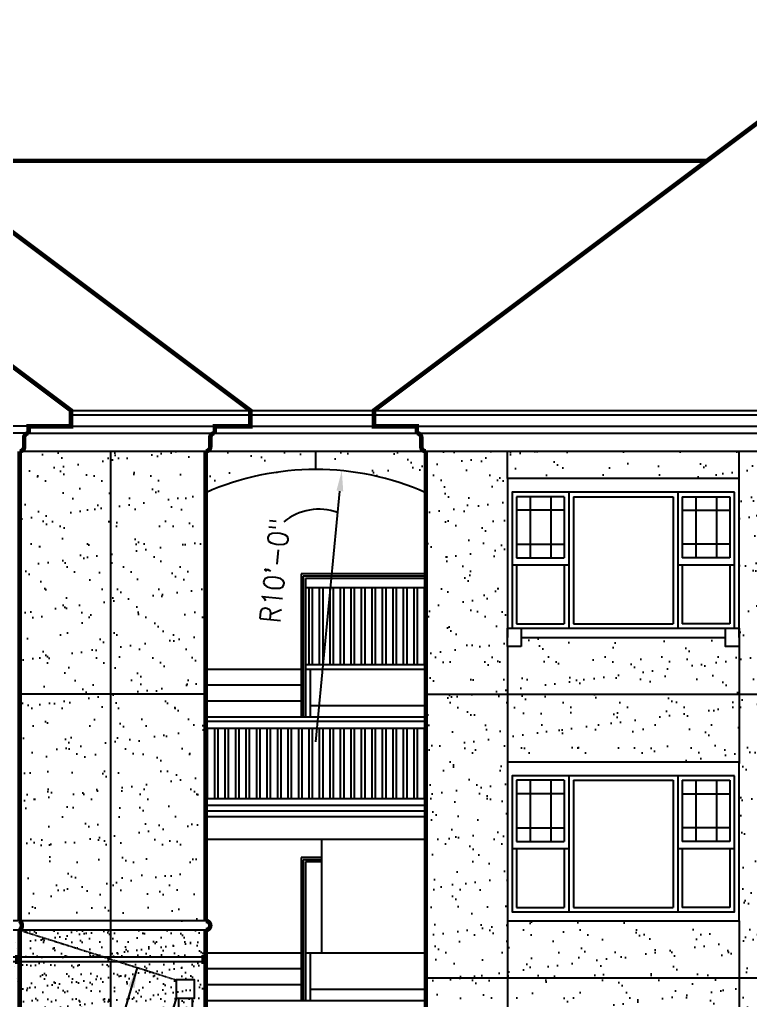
# Model space of a CAD drawing. Header units: inches. Extents: x 495 to 2623, y 393 to 2134.
# Drawn here: x 1042.3 to 1364.3, y 733 to 1165.2 of the extents above; entities that cross this region are included whole.
import ezdxf

# ---------------------------------------------------------------- set-up
doc = ezdxf.new("R2010")
doc.units = ezdxf.units.IN
doc.header["$LTSCALE"] = 0.5
doc.header["$MEASUREMENT"] = 0
doc.linetypes.add('HIDDEN', pattern=[0.375, 0.25, -0.125])
for name, color, linetype in [('A-ANNO-DIMS', 7, 'Continuous'), ('A-ANNO-NOTE', 7, 'Continuous'), ('A-ELEV', 2, 'Continuous'), ('A-ELEV-OTLN', 5, 'Continuous'), ('A-ELEV-PATT', 8, 'Continuous'), ('A-ELEV-PFIXT', 3, 'Continuous'), ('A-GLAZ-FULL', 3, 'Continuous')]:
    doc.layers.add(name, color=color, linetype=linetype)
doc.styles.add('NOTE', font='romans.shx', dxfattribs={"width": 0.9})
doc.dimstyles.new('STANDARD-96', dxfattribs={"dimscale": 96, "dimtxt": 0.09375, "dimasz": 0.09375, "dimexe": 0.0625, "dimexo": 0.0625, "dimgap": 0.03125, "dimtad": 1, "dimdec": 4, "dimzin": 3, "dimdsep": 46, "dimlunit": 4, "dimtxsty": 'NOTE', "dimcen": 0, "dimadec": 0, "dimazin": 0, "dimtfac": 0.7, "dimtdec": 4, "dimtmove": 2, "dimatfit": 3, "dimfxl": 0, "dimfrac": 1, "dimtolj": 1, "dimtzin": 0, "dimarcsym": 0})

# ---------------------------------------------------------------- blocks, each defined once
blk = doc.blocks.new('*D5')
at = {"layer": 'A-ANNO-DIMS', "color": 0, "lineweight": -2}
blk.add_line((1172.81, 846.97), (1183.42, 957.46), dxfattribs=at)
at = {"layer": 'A-ANNO-DIMS', "color": 0}
blk.add_solid([(1181.92, 957.6), (1184.91, 957.32), (1184.28, 966.42)], dxfattribs=at)
at = {"layer": 'DEFPOINTS', "color": 0}
for p in [(1184.28, 966.42), (1172.81, 846.97)]:
    blk.add_point(p, dxfattribs=at)
at = {"layer": 'A-ANNO-DIMS', "color": 0, "insert": (1154.84, 922.41), "char_height": 9, "attachment_point": 5, "rotation": 84.516, "style": 'NOTE'}
blk.add_mtext('\\A1;R10\'-0"', dxfattribs=at)

msp = doc.modelspace()

# ---------------------------------------------------------------- hatches: boundary and pattern name
at = {"layer": 'A-ELEV-PATT'}
h = msp.add_hatch(dxfattribs=at)
h.set_pattern_fill('AR-SAND', color=256, scale=8, style=0)
h.paths.add_polyline_path([(1082.30977, 974.9665), (1042.30977, 974.9665), (1042.30977, 867.9665), (1082.30977, 867.9665)])
h.paths.add_polyline_path([(1082.30977, 867.9665), (1042.30977, 867.9665), (1042.30977, 767.9665), (1082.30977, 767.9665)])
h.paths.add_polyline_path([(1124.30977, 867.9665), (1082.30977, 867.9665), (1082.30977, 767.9665), (1124.30977, 767.9665)])
h.paths.add_polyline_path([(1124.30977, 974.9665), (1082.30977, 974.9665), (1082.30977, 867.9665), (1124.30977, 867.9665)])
h = msp.add_hatch(dxfattribs=at)
h.set_pattern_fill('AR-SAND', color=256, scale=8, style=0)
h.paths.add_polyline_path([(1172.80977, 966.9665), (1172.80977, 974.9665), (1124.30977, 974.9665), (1124.30977, 956.72874, -0.104393665)])
h.paths.add_polyline_path([(1221.30977, 974.9665), (1172.80977, 974.9665), (1172.80977, 966.9665, -0.104393665), (1221.30977, 956.72874)])
h = msp.add_hatch(dxfattribs=at)
h.set_pattern_fill('AR-SAND', color=256, scale=8, style=0)
h.paths.add_polyline_path([(1257.30977, 962.9665), (1257.30977, 974.9665), (1221.30977, 974.9665), (1221.30977, 867.9665), (1257.30977, 867.9665), (1257.30977, 888.9665), (1257.30977, 896.9665)])
h.paths.add_polyline_path([(1359.30977, 974.9665), (1257.30977, 974.9665), (1257.30977, 962.9665), (1359.30977, 962.9665)])
h.paths.add_polyline_path([(1359.30977, 888.9665), (1353.30977, 888.9665), (1353.30977, 892.9665), (1263.30977, 892.9665), (1263.30977, 888.9665), (1257.30977, 888.9665), (1257.30977, 867.9665), (1359.30977, 867.9665)])
h.paths.add_polyline_path([(1390.30977, 968.9665), (1389.30977, 968.9665), (1389.30977, 974.9665), (1359.30977, 974.9665), (1359.30977, 962.9665), (1359.30977, 892.9665), (1359.30977, 888.9665), (1359.30977, 867.9665), (1388.30977, 867.9665), (1388.30977, 877.9665), (1389.30977, 877.9665), (1389.30977, 883.9665), (1390.30977, 883.9665)])
h = msp.add_hatch(dxfattribs=at)
h.set_pattern_fill('AR-SAND', color=256, scale=8, style=0)
h.paths.add_polyline_path([(1257.30977, 837.9665), (1257.30977, 867.9665), (1221.30977, 867.9665), (1221.30977, 742.9665), (1257.30977, 742.9665), (1257.30977, 767.9665)])
h.paths.add_polyline_path([(1359.30977, 867.9665), (1257.30977, 867.9665), (1257.30977, 837.9665), (1359.30977, 837.9665)])
h.paths.add_polyline_path([(1390.30977, 849.9665), (1389.30977, 849.9665), (1389.30977, 855.9665), (1390.30977, 855.9665), (1390.30977, 867.9665), (1359.30977, 867.9665), (1359.30977, 837.9665), (1359.30977, 767.9665), (1359.30977, 742.9665), (1388.30977, 742.9665), (1388.30977, 797.9665, -1), (1388.30977, 799.9665), (1389.30977, 799.9665), (1389.30977, 805.9665), (1390.30977, 805.9665)])
h.paths.add_polyline_path([(1359.30977, 767.9665), (1257.30977, 767.9665), (1257.30977, 742.9665), (1359.30977, 742.9665)])
h = msp.add_hatch(dxfattribs=at)
h.set_pattern_fill('AR-SAND', color=256, scale=4, style=0)
h.paths.add_polyline_path([(1042.30977, 763.9665), (896.30977, 763.9665), (896.30977, 751.9665), (1042.30977, 751.9665)])
h.paths.add_polyline_path([(1042.30977, 749.9665), (896.30977, 749.9665), (896.30977, 717.9665), (931.30977, 717.9665), (931.30977, 719.9665), (931.30977, 727.9665), (967.30977, 727.9665), (967.30977, 732.9665), (973.30977, 732.9665), (973.30977, 727.9665), (1009.30977, 727.9665), (1009.30977, 719.9665), (1009.30977, 717.9665), (1042.30977, 717.9665)])
h.paths.add_polyline_path([(931.30977, 715.9665), (896.30977, 715.9665), (896.30977, 694.9665), (931.30977, 694.9665)])
h.paths.add_polyline_path([(931.30977, 692.9665), (896.30977, 692.9665), (896.30977, 670.9665), (931.30977, 670.9665)])
h.paths.add_polyline_path([(931.30977, 668.9665), (896.30977, 668.9665), (896.30977, 648.9665), (931.30977, 648.9665)])
h.paths.add_polyline_path([(1042.30977, 646.9665), (1009.30977, 646.9665), (1009.30977, 643.9665), (1009.30977, 640.9665), (931.30977, 640.9665), (931.30977, 643.9665), (931.30977, 646.9665), (896.30977, 646.9665), (896.30977, 626.9665), (1042.30977, 626.9665)])
h.paths.add_polyline_path([(1042.30977, 668.9665), (1009.30977, 668.9665), (1009.30977, 648.9665), (1042.30977, 648.9665)])
h.paths.add_polyline_path([(1042.30977, 692.9665), (1009.30977, 692.9665), (1009.30977, 670.9665), (1042.30977, 670.9665)])
h.paths.add_polyline_path([(1042.30977, 715.9665), (1009.30977, 715.9665), (1009.30977, 694.9665), (1042.30977, 694.9665)])
h = msp.add_hatch(dxfattribs=at)
h.set_pattern_fill('AR-SAND', color=256, scale=4, style=0)
h.paths.add_polyline_path([(1042.30977, 763.9665), (1042.30977, 751.9665), (1079.94614, 751.9665)])
h.paths.add_polyline_path([(1082.30977, 763.9665), (1042.30977, 763.9665), (1079.94614, 751.9665), (1082.30977, 751.9665)])
h.paths.add_polyline_path([(1082.30977, 749.9665), (1042.30977, 749.9665), (1042.30977, 717.9665), (1082.30977, 717.9665)])
h.paths.add_polyline_path([(1082.30977, 715.9665), (1042.30977, 715.9665), (1042.30977, 694.9665), (1082.30977, 694.9665)])
h.paths.add_polyline_path([(1079.30977, 692.9665), (1055.30977, 692.9665), (1055.30977, 670.9665), (1079.30977, 670.9665)])
h.paths.add_polyline_path([(1055.30977, 692.9665), (1042.30977, 692.9665), (1042.30977, 670.9665), (1055.30977, 670.9665)])
h.paths.add_polyline_path([(1082.30977, 668.9665), (1042.30977, 668.9665), (1042.30977, 648.9665), (1082.30977, 648.9665)])
h.paths.add_polyline_path([(1082.30977, 646.9665), (1042.30977, 646.9665), (1042.30977, 626.9665), (1082.30977, 626.9665)])
h.paths.add_polyline_path([(1124.30977, 763.9665), (1082.30977, 763.9665), (1082.30977, 751.9665), (1124.30977, 751.9665)])
h.paths.add_polyline_path([(1124.30977, 749.9665), (1086.21886, 749.9665), (1111.30977, 741.9665), (1119.30977, 741.9665), (1119.30977, 733.9665), (1118.30977, 733.9665), (1118.30977, 726.9665), (1119.30977, 726.9665), (1119.30977, 725.9665), (1118.30977, 725.9665), (1118.30977, 717.9665), (1124.30977, 717.9665)])
h.paths.add_polyline_path([(1112.30977, 733.9665), (1111.30977, 733.9665), (1111.30977, 741.9665), (1086.21886, 749.9665), (1082.30977, 749.9665), (1082.30977, 717.9665), (1112.30977, 717.9665), (1112.30977, 725.9665), (1111.30977, 725.9665), (1111.30977, 726.9665), (1112.30977, 726.9665)])
h.paths.add_polyline_path([(1112.30977, 715.9665), (1082.30977, 715.9665), (1082.30977, 694.9665), (1112.30977, 694.9665)])
h.paths.add_polyline_path([(1112.30977, 692.9665), (1082.30977, 692.9665), (1082.30977, 670.9665), (1112.30977, 670.9665)])
h.paths.add_polyline_path([(1112.30977, 668.9665), (1082.30977, 668.9665), (1082.30977, 648.9665), (1112.30977, 648.9665)])
h.paths.add_polyline_path([(1112.30977, 639.9665), (1111.30977, 639.9665), (1111.30977, 640.9665), (1112.30977, 640.9665), (1112.30977, 646.9665), (1082.30977, 646.9665), (1082.30977, 626.9665), (1111.84567, 626.9665, -0.049825038), (1112.30977, 627.61225), (1112.30977, 631.9665), (1111.30977, 631.9665), (1111.30977, 632.9665), (1112.30977, 632.9665), (1112.30977, 635.9665), (1111.30977, 635.9665), (1111.30977, 636.9665), (1112.30977, 636.9665)])
h.paths.add_polyline_path([(1124.30977, 646.9665), (1118.30977, 646.9665), (1118.30977, 640.9665), (1119.30977, 640.9665), (1119.30977, 639.9665), (1118.30977, 639.9665), (1118.30977, 636.9665), (1119.30977, 636.9665), (1119.30977, 635.9665), (1118.30977, 635.9665), (1118.30977, 632.9665), (1119.30977, 632.9665), (1119.30977, 631.9665), (1118.30977, 631.9665), (1118.30977, 627.61225, -0.049825038), (1118.77387, 626.9665), (1124.30977, 626.9665)])
h.paths.add_polyline_path([(1124.30977, 668.9665), (1118.30977, 668.9665), (1118.30977, 648.9665), (1124.30977, 648.9665)])
h.paths.add_polyline_path([(1124.30977, 692.9665), (1118.30977, 692.9665), (1118.30977, 670.9665), (1124.30977, 670.9665)])
h.paths.add_polyline_path([(1124.30977, 715.9665), (1118.30977, 715.9665), (1118.30977, 694.9665), (1124.30977, 694.9665)])
h.paths.add_polyline_path([(1119.30977, 741.9665), (1111.30977, 741.9665), (1111.30977, 733.9665), (1119.30977, 733.9665)], flags=17)
h.paths.add_polyline_path([(1118.30977, 733.9665), (1112.30977, 733.9665), (1112.30977, 726.9665), (1118.30977, 726.9665)], flags=17)
h.paths.add_polyline_path([(1118.30977, 726.9665), (1112.30977, 726.9665), (1112.30977, 725.9665), (1118.30977, 725.9665)], flags=17)
h.paths.add_polyline_path([(1118.30977, 725.9665), (1112.30977, 725.9665), (1112.30977, 717.9665), (1118.30977, 717.9665)], flags=17)
h.paths.add_polyline_path([(1118.30977, 715.9665), (1112.30977, 715.9665), (1112.30977, 694.9665), (1118.30977, 694.9665)])
h.paths.add_polyline_path([(1118.30977, 692.9665), (1112.30977, 692.9665), (1112.30977, 670.9665), (1118.30977, 670.9665)])
h.paths.add_polyline_path([(1118.30977, 668.9665), (1112.30977, 668.9665), (1112.30977, 648.9665), (1118.30977, 648.9665)])
h.paths.add_polyline_path([(1118.30977, 646.9665), (1112.30977, 646.9665), (1112.30977, 640.9665), (1118.30977, 640.9665)])
h.paths.add_polyline_path([(1118.30977, 640.9665), (1112.30977, 640.9665), (1112.30977, 639.9665), (1118.30977, 639.9665)])
h.paths.add_polyline_path([(1118.30977, 639.9665), (1112.30977, 639.9665), (1112.30977, 636.9665), (1118.30977, 636.9665)])
h.paths.add_polyline_path([(1118.30977, 636.9665), (1112.30977, 636.9665), (1112.30977, 635.9665), (1118.30977, 635.9665)])
h.paths.add_polyline_path([(1118.30977, 635.9665), (1112.30977, 635.9665), (1112.30977, 632.9665), (1118.30977, 632.9665)])
h.paths.add_polyline_path([(1118.30977, 632.9665), (1112.30977, 632.9665), (1112.30977, 631.9665), (1118.30977, 631.9665)])
h.paths.add_polyline_path([(1118.30977, 631.9665), (1112.30977, 631.9665), (1112.30977, 627.61225, -0.45141623), (1118.30977, 627.61225)])
h.paths.add_polyline_path([(1111.84567, 626.9665), (1118.77387, 626.9665, 0.577350269)])
h = msp.add_hatch(dxfattribs=at)
h.set_pattern_fill('AR-SAND', color=256, scale=8, style=0)
h.paths.add_polyline_path([(1257.30977, 742.9665), (1221.30977, 742.9665), (1221.30977, 644.9665), (1235.30977, 644.9665, -1), (1235.30977, 640.9665), (1235.30977, 629.9665), (1257.30977, 629.9665), (1257.30977, 644.9665), (1257.30977, 714.9665)])
h.paths.add_polyline_path([(1359.30977, 742.9665), (1257.30977, 742.9665), (1257.30977, 714.9665), (1359.30977, 714.9665)])
h.paths.add_polyline_path([(1359.30977, 644.9665), (1257.30977, 644.9665), (1257.30977, 629.9665), (1359.30977, 629.9665)])
h.paths.add_polyline_path([(1388.30977, 742.9665), (1359.30977, 742.9665), (1359.30977, 714.9665), (1359.30977, 644.9665), (1359.30977, 629.9665), (1388.30977, 629.9665)])

# ---------------------------------------------------------------- linework, layer by layer
at = {"layer": 'A-ANNO-DIMS'}
msp.add_arc((1174.25126, 925.07333), 24.37043, 70.1915026, 129.5884098, dxfattribs=at)
at = {"layer": 'A-ELEV'}
for p, q in [((1064.97644, 992.9665), (1840.45936, 992.9665)), ((1064.97644, 990.9665), (1840.45936, 990.9665)), ((1046.30977, 985.9665), (1036.30977, 985.9665)), ((1046.30977, 985.9665), (1840.45936, 985.9665)), ((1046.30977, 982.9665), (1036.30977, 982.9665)), ((1046.30977, 982.9665), (1840.45936, 982.9665)), ((1042.30977, 974.9665), (1840.45936, 974.9665)), ((1082.30977, 974.9665), (1082.30977, 751.9665)), ((1172.80977, 966.9665), (1172.80977, 974.9665)), ((1257.30977, 962.9665), (1257.30977, 974.9665)), ((1359.30977, 962.9665), (1359.30977, 974.9665)), ((1221.30977, 920.9665), (1166.30977, 920.9665)), ((1166.30977, 920.9665), (1166.30977, 857.9665)), ((1221.30977, 919.9665), (1167.30977, 919.9665)), ((1167.30977, 919.9665), (1167.30977, 857.9665)), ((1221.30977, 918.9665), (1168.30977, 918.9665)), ((1168.30977, 918.9665), (1168.30977, 857.9665)), ((1168.30977, 914.9665), (1221.30977, 914.9665)), ((1169.74727, 914.9665), (1169.74727, 880.9665)), ((1171.24727, 914.9665), (1171.24727, 880.9665)), ((1174.37227, 914.9665), (1174.37227, 880.9665)), ((1175.87227, 914.9665), (1175.87227, 880.9665)), ((1178.99727, 914.9665), (1178.99727, 880.9665)), ((1180.49727, 914.9665), (1180.49727, 880.9665)), ((1183.62227, 914.9665), (1183.62227, 880.9665)), ((1185.12227, 914.9665), (1185.12227, 880.9665)), ((1188.24727, 914.9665), (1188.24727, 880.9665)), ((1189.74727, 914.9665), (1189.74727, 880.9665)), ((1192.87227, 914.9665), (1192.87227, 880.9665)), ((1194.37227, 914.9665), (1194.37227, 880.9665)), ((1197.49727, 914.9665), (1197.49727, 880.9665)), ((1198.99727, 914.9665), (1198.99727, 880.9665)), ((1202.12227, 914.9665), (1202.12227, 880.9665)), ((1203.62227, 914.9665), (1203.62227, 880.9665)), ((1206.74727, 914.9665), (1206.74727, 880.9665)), ((1208.24727, 914.9665), (1208.24727, 880.9665)), ((1211.37227, 914.9665), (1211.37227, 880.9665)), ((1212.87227, 914.9665), (1212.87227, 880.9665)), ((1215.99727, 914.9665), (1215.99727, 880.9665)), ((1217.49727, 914.9665), (1217.49727, 880.9665)), ((1220.62227, 914.9665), (1220.62227, 880.9665)), ((1257.30977, 888.9665), (1257.30977, 837.9665)), ((1359.30977, 888.9665), (1359.30977, 837.9665)), ((1124.30977, 878.9665), (1166.30977, 878.9665)), ((1168.30977, 880.9665), (1221.30977, 880.9665)), ((1168.30977, 878.9665), (1221.30977, 878.9665)), ((1170.30977, 878.9665), (1170.30977, 857.9665)), ((1124.30977, 871.9665), (1166.30977, 871.9665)), ((1124.30977, 867.9665), (1042.30977, 867.9665)), ((1124.30977, 864.9665), (1166.30977, 864.9665)), ((1221.30977, 867.9665), (1869.30977, 867.9665)), ((1170.30977, 862.9665), (1221.30977, 862.9665)), ((1124.30977, 857.9665), (1221.30977, 857.9665)), ((1124.30977, 855.9665), (1221.30977, 855.9665)), ((1124.30977, 852.9665), (1221.30977, 852.9665)), ((1124.99727, 852.9665), (1124.99727, 821.9665)), ((1128.12227, 852.9665), (1128.12227, 821.9665)), ((1129.62227, 852.9665), (1129.62227, 821.9665)), ((1132.74727, 852.9665), (1132.74727, 821.9665)), ((1134.24727, 852.9665), (1134.24727, 821.9665)), ((1137.37227, 852.9665), (1137.37227, 821.9665)), ((1138.87227, 852.9665), (1138.87227, 821.9665)), ((1141.99727, 852.9665), (1141.99727, 821.9665)), ((1143.49727, 852.9665), (1143.49727, 821.9665)), ((1146.62227, 852.9665), (1146.62227, 821.9665)), ((1148.12227, 852.9665), (1148.12227, 821.9665)), ((1151.24727, 852.9665), (1151.24727, 821.9665)), ((1152.74727, 852.9665), (1152.74727, 821.9665)), ((1155.87227, 852.9665), (1155.87227, 821.9665)), ((1157.37227, 852.9665), (1157.37227, 821.9665)), ((1160.49727, 852.9665), (1160.49727, 821.9665)), ((1161.99727, 852.9665), (1161.99727, 821.9665)), ((1165.12227, 852.9665), (1165.12227, 821.9665)), ((1166.62227, 852.9665), (1166.62227, 821.9665)), ((1169.74727, 852.9665), (1169.74727, 821.9665)), ((1171.24727, 852.9665), (1171.24727, 821.9665)), ((1174.37227, 852.9665), (1174.37227, 821.9665)), ((1175.87227, 852.9665), (1175.87227, 821.9665)), ((1178.99727, 852.9665), (1178.99727, 821.9665)), ((1180.49727, 852.9665), (1180.49727, 821.9665)), ((1183.62227, 852.9665), (1183.62227, 821.9665)), ((1185.12227, 852.9665), (1185.12227, 821.9665)), ((1188.24727, 852.9665), (1188.24727, 821.9665)), ((1189.74727, 852.9665), (1189.74727, 821.9665)), ((1192.87227, 852.9665), (1192.87227, 821.9665)), ((1194.37227, 852.9665), (1194.37227, 821.9665)), ((1197.49727, 852.9665), (1197.49727, 821.9665)), ((1198.99727, 852.9665), (1198.99727, 821.9665)), ((1202.12227, 852.9665), (1202.12227, 821.9665)), ((1203.62227, 852.9665), (1203.62227, 821.9665)), ((1206.74727, 852.9665), (1206.74727, 821.9665)), ((1208.24727, 852.9665), (1208.24727, 821.9665)), ((1211.37227, 852.9665), (1211.37227, 821.9665)), ((1212.87227, 852.9665), (1212.87227, 821.9665)), ((1215.99727, 852.9665), (1215.99727, 821.9665)), ((1217.49727, 852.9665), (1217.49727, 821.9665)), ((1220.62227, 852.9665), (1220.62227, 821.9665)), ((1124.30977, 821.9665), (1221.30977, 821.9665)), ((1124.30977, 818.9665), (1221.30977, 818.9665)), ((1124.30977, 816.4665), (1221.30977, 816.4665)), ((1124.30977, 813.9665), (1221.30977, 813.9665)), ((1124.30977, 803.9665), (1221.30977, 803.9665)), ((1175.30977, 803.9665), (1175.30977, 753.9665)), ((1166.30977, 795.9665), (1166.30977, 732.9665)), ((1175.30977, 795.9665), (1166.30977, 795.9665)), ((1167.30977, 794.9665), (1167.30977, 732.9665)), ((1175.30977, 794.9665), (1167.30977, 794.9665)), ((1168.30977, 793.9665), (1168.30977, 732.9665)), ((1175.30977, 793.9665), (1168.30977, 793.9665)), ((1124.30977, 767.9665), (898.30977, 767.9665)), ((1257.30977, 767.9665), (1257.30977, 714.9665)), ((1359.30977, 767.9665), (1359.30977, 714.9665)), ((1124.30977, 763.9665), (896.30977, 763.9665)), ((1124.30977, 753.9665), (1166.30977, 753.9665)), ((1168.30977, 753.9665), (1221.30977, 753.9665)), ((1170.30977, 753.9665), (1170.30977, 732.9665)), ((1124.30977, 751.9665), (725.30977, 751.9665)), ((1124.30977, 749.9665), (884.30977, 749.9665)), ((1081.30977, 751.9665), (1081.30977, 749.9665)), ((1082.30977, 749.9665), (1082.30977, 717.9665)), ((1124.30977, 746.9665), (1166.30977, 746.9665)), ((1124.30977, 739.9665), (1166.30977, 739.9665)), ((1221.30977, 742.9665), (1388.30977, 742.9665)), ((1170.30977, 737.9665), (1221.30977, 737.9665)), ((1124.30977, 732.9665), (1221.30977, 732.9665))]:
    msp.add_line(p, q, dxfattribs=at)
at = {"layer": 'A-ELEV', "linetype": 'HIDDEN'}
msp.add_line((1042.30977, 763.9665), (1111.30977, 741.9665), dxfattribs=at)
at = {"layer": 'A-ELEV'}
msp.add_arc((1172.80977, 846.9665), 120, 66.1610833, 113.8389167, dxfattribs=at)
at = {"layer": 'A-ELEV-OTLN', "const_width": 2}
for points in [[(915.95936, 1163.9665), (1143.95936, 992.9665), (1143.95936, 985.9665), (1128.30977, 985.9665), (1128.30977, 982.9665, 0.414213562), (1126.30977, 980.9665), (1126.30977, 976.9665, -0.414213562), (1124.30977, 974.9665), (1124.30977, 767.9665, -1), (1124.30977, 763.9665), (1124.30977, 751.9665), (1123.30977, 751.9665), (1123.30977, 749.9665), (1124.30977, 749.9665), (1124.30977, 717.9665)], [(1221.30977, 644.9665), (1221.30977, 974.9665, -0.414213562), (1219.30977, 976.9665), (1219.30977, 980.9665, 0.414213562), (1217.30977, 982.9665), (1217.30977, 985.9665), (1198.45936, 985.9665), (1198.45936, 992.9665), (1387.7927, 1134.9665), (1702.82685, 1134.9665), (1721.49351, 1120.9665)], [(970.30977, 1063.9665), (1064.97644, 992.9665), (1064.97644, 985.9665), (1046.30977, 985.9665), (1046.30977, 982.9665, 0.414213562), (1044.30977, 980.9665), (1044.30977, 976.9665, -0.414213562), (1042.30977, 974.9665), (1042.30977, 767.9665, -0.5), (1042.30977, 763.9665), (1042.30977, 751.9665), (1041.30977, 751.9665), (1041.30977, 749.9665), (1042.30977, 749.9665), (1042.30977, 717.9665)]]:
    msp.add_lwpolyline(points, format="xyb", dxfattribs=at)
msp.add_lwpolyline([(997.2927, 1102.9665), (1345.12603, 1102.9665)], dxfattribs=at)
at = {"layer": 'A-ELEV-PFIXT'}
for p, q in [((1112.30977, 733.9665), (1112.30977, 627.61225)), ((1118.30977, 733.9665), (1118.30977, 627.61225))]:
    msp.add_line(p, q, dxfattribs=at)
msp.add_lwpolyline([(1111.30977, 733.9665), (1119.30977, 733.9665), (1119.30977, 741.9665), (1111.30977, 741.9665)], close=True, dxfattribs=at)
at = {"layer": 'A-GLAZ-FULL'}
for p, q in [((1284.30977, 956.9665), (1284.30977, 896.9665)), ((1332.30977, 956.9665), (1332.30977, 896.9665)), ((1282.30977, 954.9665), (1261.30977, 954.9665)), ((1261.30977, 954.9665), (1261.30977, 927.9665)), ((1267.30977, 954.9665), (1267.30977, 927.9665)), ((1276.30977, 954.9665), (1276.30977, 927.9665)), ((1282.30977, 954.9665), (1282.30977, 927.9665)), ((1286.30977, 954.9665), (1330.30977, 954.9665)), ((1286.30977, 954.9665), (1286.30977, 898.9665)), ((1330.30977, 954.9665), (1330.30977, 898.9665)), ((1334.30977, 954.9665), (1334.30977, 927.9665)), ((1334.30977, 954.9665), (1355.30977, 954.9665)), ((1340.30977, 954.9665), (1340.30977, 927.9665)), ((1349.30977, 954.9665), (1349.30977, 927.9665)), ((1355.30977, 954.9665), (1355.30977, 927.9665)), ((1282.30977, 948.9665), (1261.30977, 948.9665)), ((1334.30977, 948.9665), (1355.30977, 948.9665)), ((1261.30977, 933.9665), (1282.30977, 933.9665)), ((1355.30977, 933.9665), (1334.30977, 933.9665)), ((1261.30977, 927.9665), (1282.30977, 927.9665)), ((1355.30977, 927.9665), (1334.30977, 927.9665)), ((1259.30977, 924.9665), (1284.30977, 924.9665)), ((1261.30977, 924.9665), (1261.30977, 898.9665)), ((1282.30977, 924.9665), (1282.30977, 898.9665)), ((1332.30977, 924.9665), (1357.30977, 924.9665)), ((1334.30977, 924.9665), (1334.30977, 898.9665)), ((1355.30977, 924.9665), (1355.30977, 898.9665)), ((1261.30977, 898.9665), (1282.30977, 898.9665)), ((1286.30977, 898.9665), (1330.30977, 898.9665)), ((1355.30977, 898.9665), (1334.30977, 898.9665)), ((1282.30977, 829.9665), (1261.30977, 829.9665)), ((1261.30977, 829.9665), (1261.30977, 802.9665)), ((1267.30977, 829.9665), (1267.30977, 802.9665)), ((1276.30977, 829.9665), (1276.30977, 802.9665)), ((1282.30977, 829.9665), (1282.30977, 802.9665)), ((1284.30977, 831.9665), (1284.30977, 771.9665)), ((1286.30977, 829.9665), (1330.30977, 829.9665)), ((1286.30977, 829.9665), (1286.30977, 773.9665)), ((1330.30977, 829.9665), (1330.30977, 773.9665)), ((1332.30977, 831.9665), (1332.30977, 771.9665)), ((1334.30977, 829.9665), (1334.30977, 802.9665)), ((1334.30977, 829.9665), (1355.30977, 829.9665)), ((1340.30977, 829.9665), (1340.30977, 802.9665)), ((1349.30977, 829.9665), (1349.30977, 802.9665)), ((1355.30977, 829.9665), (1355.30977, 802.9665)), ((1282.30977, 823.9665), (1261.30977, 823.9665)), ((1334.30977, 823.9665), (1355.30977, 823.9665)), ((1261.30977, 808.9665), (1282.30977, 808.9665)), ((1355.30977, 808.9665), (1334.30977, 808.9665)), ((1259.30977, 799.9665), (1284.30977, 799.9665)), ((1261.30977, 802.9665), (1282.30977, 802.9665)), ((1261.30977, 799.9665), (1261.30977, 773.9665)), ((1282.30977, 799.9665), (1282.30977, 773.9665)), ((1332.30977, 799.9665), (1357.30977, 799.9665)), ((1355.30977, 802.9665), (1334.30977, 802.9665)), ((1334.30977, 799.9665), (1334.30977, 773.9665)), ((1355.30977, 799.9665), (1355.30977, 773.9665)), ((1261.30977, 773.9665), (1282.30977, 773.9665)), ((1286.30977, 773.9665), (1330.30977, 773.9665)), ((1355.30977, 773.9665), (1334.30977, 773.9665))]:
    msp.add_line(p, q, dxfattribs=at)
for points in [[(1359.30977, 892.9665), (1359.30977, 962.9665), (1257.30977, 962.9665), (1257.30977, 892.9665)], [(1263.30977, 892.9665), (1353.30977, 892.9665)]]:
    msp.add_lwpolyline(points, dxfattribs=at)
for points in [[(1357.30977, 956.9665), (1259.30977, 956.9665), (1259.30977, 896.9665), (1357.30977, 896.9665)], [(1263.30977, 888.9665), (1257.30977, 888.9665), (1257.30977, 896.9665), (1263.30977, 896.9665)], [(1359.30977, 888.9665), (1353.30977, 888.9665), (1353.30977, 896.9665), (1359.30977, 896.9665)], [(1359.30977, 837.9665), (1257.30977, 837.9665), (1257.30977, 767.9665), (1359.30977, 767.9665)], [(1357.30977, 831.9665), (1259.30977, 831.9665), (1259.30977, 771.9665), (1357.30977, 771.9665)]]:
    msp.add_lwpolyline(points, close=True, dxfattribs=at)

# ---------------------------------------------------------------- dimensions: what is measured, and where the dimension line sits
at = {"layer": 'A-ANNO-DIMS'}
dim = msp.add_radius_dim(center=(1172.80977, 846.9665), mpoint=(1184.27786, 966.41726), dimstyle='STANDARD-96', dxfattribs=at)
dim.commit()
dim.dimension.update_dxf_attribs({"geometry": '*D5', "text_midpoint": (1154.84369, 922.41111), "dimtype": 164})

# ---------------------------------------------------------------- leaders
at = {"layer": 'A-ANNO-NOTE'}
for points in [[(1094.13841, 747.44143), (1035.75222, 550.28483), (994.76871, 550.28483)], [(1111.30977, 733.9665), (1045.58826, 514.74813), (978.3753, 514.74813)]]:
    msp.add_leader(points, dimstyle='STANDARD-96', dxfattribs=at)

doc.saveas('drawing.dxf')
